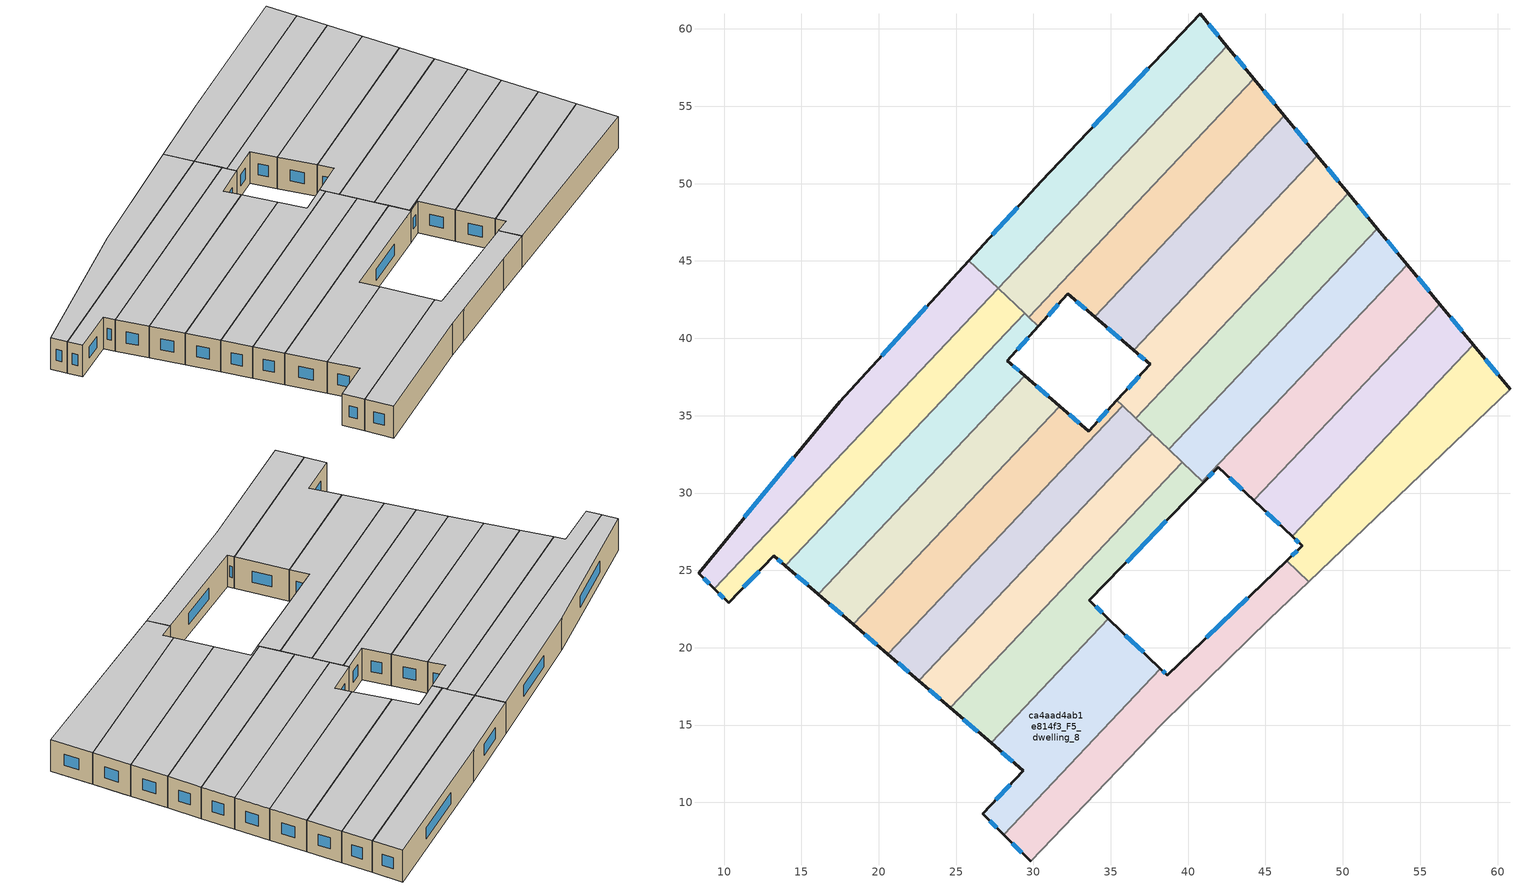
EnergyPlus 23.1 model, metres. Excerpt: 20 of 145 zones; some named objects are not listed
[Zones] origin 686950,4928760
ca4aad4ab1e814f3_F5_dwelling_0
 floor to ca4aad4ab1e814f3_F4_dwelling_0 (EU_floor_Construction): 27.72,43.24 9.36,23.83 8.35,24.82 17.49,35.91 25.83,45.03 z15
 wall outside (EU_wall_Construction): 25.83,45.03 17.49,35.91 8.35,24.82 9.36,23.83 z15:18
 wall to ca4aad4ab1e814f3_F5_dwelling_1 (EU_wall_Construction): 9.36,23.83 27.72,43.24 z15:18
 wall to ca4aad4ab1e814f3_F5_dwelling_10 (EU_wall_Construction): 27.71,43.25 25.83,45.03 z15:18
 wall to ca4aad4ab1e814f3_F5_dwelling_11 (EU_wall_Construction): 27.72,43.24 27.71,43.25 z15:18
 window (EU_Window_Construction): 8.68,24.49 9.03,24.15 / 14.51,32.3 11.32,28.42 / 23.12,42.06 20.2,38.87 z15.98:17.02
 ceiling to ca4aad4ab1e814f3_F6_dwelling_0 (EU_floor_Construction): 17.49,35.91 8.35,24.82 9.36,23.83 27.72,43.24 25.83,45.03 z18
ca4aad4ab1e814f3_F5_dwelling_1
 floor to ca4aad4ab1e814f3_F4_dwelling_1 (EU_floor_Construction): 29.42,41.63 13.97,25.29 13.22,25.93 10.3,22.92 9.36,23.83 27.72,43.24 z15
 wall outside (EU_wall_Construction): 9.36,23.83 10.3,22.92 13.22,25.93 13.97,25.29 z15:18
 wall to ca4aad4ab1e814f3_F5_dwelling_2 (EU_wall_Construction): 13.97,25.29 29.42,41.63 z15:18
 wall to ca4aad4ab1e814f3_F5_dwelling_11 (EU_wall_Construction): 29.42,41.63 27.72,43.24 z15:18
 window (EU_Window_Construction): 13.46,25.73 13.72,25.5 / 11.25,23.9 12.27,24.95 / 9.67,23.53 9.99,23.21 z15.98:17.02
 ceiling to ca4aad4ab1e814f3_F6_dwelling_1 (EU_floor_Construction): 13.97,25.29 29.42,41.63 27.72,43.24 9.36,23.83 10.3,22.92 13.22,25.93 z18
ca4aad4ab1e814f3_F5_dwelling_10
 floor to ca4aad4ab1e814f3_F4_dwelling_10 (EU_floor_Construction): 40.77,60.99 42.34,59.08 27.53,43.42 25.83,45.03 30.51,50.14 z15
 floor to ca4aad4ab1e814f3_F4_dwelling_11 (EU_floor_Construction): 42.34,59.08 42.5,58.89 27.71,43.25 27.53,43.42 z15
 wall outside (EU_wall_Construction): 42.5,58.89 40.77,60.99 30.51,50.14 25.83,45.03 z15:18
 wall to ca4aad4ab1e814f3_F5_dwelling_11 (EU_wall_Construction): 27.71,43.25 42.5,58.89 z15:18
 window (EU_Window_Construction): 28.99,48.48 27.35,46.69 / 37.43,57.47 33.84,53.67 / 41.94,59.57 41.33,60.31 z15.98:17.02
 ceiling to ca4aad4ab1e814f3_F6_dwelling_10 (EU_floor_Construction): 30.51,50.14 25.83,45.03 27.71,43.25 42.5,58.89 40.77,60.99 z18
ca4aad4ab1e814f3_F5_dwelling_11
 floor adiabatic (EU_floor_Construction): 42.5,58.89 43.93,57.16 29.33,41.72 27.71,43.25 z15
 floor to ca4aad4ab1e814f3_F4_dwelling_12 (EU_floor_Construction): 43.93,57.16 44.25,56.77 29.7,41.38 29.33,41.72 z15
 wall outside (EU_wall_Construction): 44.25,56.77 42.5,58.89 z15:18
 wall to ca4aad4ab1e814f3_F5_dwelling_12 (EU_wall_Construction): 29.69,41.38 44.25,56.77 z15:18
 wall to ca4aad4ab1e814f3_F5_dwelling_2 (EU_wall_Construction): 29.42,41.64 29.69,41.38 z15:18
 window (EU_Window_Construction): 43.68,57.46 43.07,58.2 z15.98:17.02
 ceiling to ca4aad4ab1e814f3_F6_dwelling_11 (EU_floor_Construction): 29.69,41.38 44.25,56.77 42.5,58.89 27.71,43.25 z18
ca4aad4ab1e814f3_F5_dwelling_12
 floor to ca4aad4ab1e814f3_F4_dwelling_12 (EU_floor_Construction): 44.25,56.77 45.66,55.06 33.28,41.97 32.22,42.87 30.33,40.78 29.7,41.38 z15
 floor adiabatic (EU_floor_Construction): 45.66,55.06 46.23,54.37 33.95,41.39 33.28,41.97 z15
 wall outside (EU_wall_Construction): 30.33,40.78 32.22,42.87 33.95,41.39 / 46.23,54.37 44.25,56.77 z15:18
 wall to ca4aad4ab1e814f3_F5_dwelling_13 (EU_wall_Construction): 33.95,41.39 46.23,54.37 z15:18
 wall to ca4aad4ab1e814f3_F5_dwelling_2 (EU_wall_Construction): 29.69,41.38 30.33,40.78 z15:18
 window (EU_Window_Construction): 30.94,41.46 31.6,42.19 / 45.59,55.15 44.89,55.99 / 32.78,42.39 33.39,41.87 z15.98:17.02
 ceiling to ca4aad4ab1e814f3_F6_dwelling_12 (EU_floor_Construction): 33.95,41.39 46.23,54.37 44.25,56.77 29.69,41.38 30.33,40.78 32.22,42.87 z18
ca4aad4ab1e814f3_F5_dwelling_13
 floor to ca4aad4ab1e814f3_F4_dwelling_14 (EU_floor_Construction): 47.57,52.74 48.35,51.8 36.47,39.23 35.55,40.03 z15
 floor adiabatic (EU_floor_Construction): 46.23,54.37 47.57,52.74 35.55,40.03 33.95,41.39 z15
 wall outside (EU_wall_Construction): 48.35,51.8 46.23,54.37 / 33.95,41.39 36.47,39.23 z15:18
 wall to ca4aad4ab1e814f3_F5_dwelling_14 (EU_wall_Construction): 36.47,39.23 48.35,51.8 z15:18
 window (EU_Window_Construction): 47.66,52.64 46.92,53.54 / 34.77,40.69 35.65,39.94 z15.98:17.02
 ceiling to ca4aad4ab1e814f3_F6_dwelling_13 (EU_floor_Construction): 36.47,39.23 48.35,51.8 46.23,54.37 33.95,41.39 z18
ca4aad4ab1e814f3_F5_dwelling_14
 floor to ca4aad4ab1e814f3_F4_dwelling_14 (EU_floor_Construction): 48.35,51.8 49.5,50.41 35.64,35.75 35.4,35.99 37.54,38.32 36.47,39.23 z15
 floor to ca4aad4ab1e814f3_F4_dwelling_15 (EU_floor_Construction): 49.5,50.41 50.35,49.38 36.6,34.85 35.64,35.75 z15
 wall outside (EU_wall_Construction): 36.47,39.23 37.54,38.32 35.4,35.99 / 50.35,49.38 48.35,51.8 z15:18
 wall to ca4aad4ab1e814f3_F5_dwelling_15 (EU_wall_Construction): 36.6,34.85 50.35,49.38 z15:18
 wall to ca4aad4ab1e814f3_F5_dwelling_5 (EU_wall_Construction): 35.77,35.63 36.6,34.85 z15:18
 wall to ca4aad4ab1e814f3_F5_dwelling_4 (EU_wall_Construction): 35.4,35.99 35.77,35.63 z15:18
 window (EU_Window_Construction): 36.84,37.56 36.09,36.75 / 36.82,38.94 37.19,38.62 / 49.7,50.17 49,51.01 z15.98:17.02
 ceiling to ca4aad4ab1e814f3_F6_dwelling_14 (EU_floor_Construction): 37.54,38.32 35.4,35.99 36.6,34.85 50.35,49.38 48.35,51.8 36.47,39.23 z18
ca4aad4ab1e814f3_F5_dwelling_15
 floor adiabatic (EU_floor_Construction): 50.35,49.38 52.23,47.1 38.74,32.83 36.6,34.85 z15
 wall outside (EU_wall_Construction): 52.23,47.1 50.35,49.38 z15:18
 wall to ca4aad4ab1e814f3_F5_dwelling_16 (EU_wall_Construction): 38.74,32.83 52.23,47.1 z15:18
 wall to ca4aad4ab1e814f3_F5_dwelling_6 (EU_wall_Construction): 37.69,33.82 38.74,32.83 z15:18
 wall to ca4aad4ab1e814f3_F5_dwelling_5 (EU_wall_Construction): 36.6,34.85 37.69,33.82 z15:18
 window (EU_Window_Construction): 51.62,47.84 50.96,48.64 z15.98:17.02
 ceiling to ca4aad4ab1e814f3_F6_dwelling_15 (EU_floor_Construction): 38.74,32.83 52.23,47.1 50.35,49.38 36.6,34.85 z18
ca4aad4ab1e814f3_F5_dwelling_16
 floor to ca4aad4ab1e814f3_F4_dwelling_16 (EU_floor_Construction): 52.23,47.1 52.92,46.26 39.52,32.08 38.74,32.83 z15
 floor to ca4aad4ab1e814f3_F4_dwelling_17 (EU_floor_Construction): 52.92,46.26 54.15,44.77 40.91,30.77 39.52,32.08 z15
 wall outside (EU_wall_Construction): 54.15,44.77 52.23,47.1 z15:18
 wall to ca4aad4ab1e814f3_F5_dwelling_17 (EU_wall_Construction): 40.91,30.77 54.15,44.77 z15:18
 wall to ca4aad4ab1e814f3_F5_dwelling_7 (EU_wall_Construction): 39.62,31.99 40.91,30.77 z15:18
 wall to ca4aad4ab1e814f3_F5_dwelling_6 (EU_wall_Construction): 38.74,32.83 39.62,31.99 z15:18
 window (EU_Window_Construction): 53.53,45.53 52.86,46.34 z15.98:17.02
 ceiling to ca4aad4ab1e814f3_F6_dwelling_16 (EU_floor_Construction): 40.91,30.77 54.15,44.77 52.23,47.1 38.74,32.83 z18
ca4aad4ab1e814f3_F5_dwelling_17
 floor to ca4aad4ab1e814f3_F4_dwelling_17 (EU_floor_Construction): 54.15,44.77 54.72,44.08 42.49,31.16 41.95,31.67 41,30.69 40.91,30.77 z15
 floor to ca4aad4ab1e814f3_F4_dwelling_18 (EU_floor_Construction): 54.72,44.08 56.26,42.22 44.25,29.52 42.49,31.16 z15
 wall outside (EU_wall_Construction): 41,30.69 41.95,31.67 44.25,29.52 / 56.26,42.22 54.15,44.77 z15:18
 wall to ca4aad4ab1e814f3_F5_dwelling_18 (EU_wall_Construction): 44.25,29.52 56.26,42.22 z15:18
 wall to ca4aad4ab1e814f3_F5_dwelling_7 (EU_wall_Construction): 40.91,30.77 41,30.69 z15:18
 window (EU_Window_Construction): 41.3,31.01 41.64,31.35 / 55.57,43.05 54.84,43.94 / 42.7,30.97 43.5,30.22 z15.98:17.02
 ceiling to ca4aad4ab1e814f3_F6_dwelling_17 (EU_floor_Construction): 44.25,29.52 56.26,42.22 54.15,44.77 40.91,30.77 41,30.69 41.95,31.67 z18
ca4aad4ab1e814f3_F5_dwelling_18
 floor to ca4aad4ab1e814f3_F4_dwelling_18 (EU_floor_Construction): 56.26,42.22 56.65,41.75 44.69,29.1 44.25,29.52 z15
 floor to ca4aad4ab1e814f3_F4_dwelling_19 (EU_floor_Construction): 56.65,41.75 58.42,39.59 46.72,27.21 44.69,29.1 z15
 wall outside (EU_wall_Construction): 58.42,39.59 56.26,42.22 / 44.25,29.52 46.71,27.21 z15:18
 wall to ca4aad4ab1e814f3_F5_dwelling_19 (EU_wall_Construction): 46.71,27.21 58.42,39.59 z15:18
 window (EU_Window_Construction): 57.72,40.45 56.96,41.36 / 45.05,28.77 45.91,27.96 z15.98:17.02
 ceiling to ca4aad4ab1e814f3_F6_dwelling_18 (EU_floor_Construction): 46.71,27.21 58.42,39.59 56.26,42.22 44.25,29.52 z18
ca4aad4ab1e814f3_F5_dwelling_19
 floor to ca4aad4ab1e814f3_F4_dwelling_19 (EU_floor_Construction): 58.42,39.59 58.62,39.35 46.94,27 46.72,27.21 z15
 floor to ca4aad4ab1e814f3_F4_dwelling_20 (EU_floor_Construction): 58.62,39.35 60.81,36.7 47.79,24.27 46.36,25.62 47.38,26.59 46.94,27 z15
 wall outside (EU_wall_Construction): 46.71,27.21 47.38,26.59 46.36,25.62 / 60.81,36.7 58.42,39.59 z15:18
 wall adiabatic (EU_wall_Construction): 47.79,24.27 60.81,36.7 z15:18
 wall to ca4aad4ab1e814f3_F5_dwelling_9 (EU_wall_Construction): 46.36,25.62 47.79,24.27 z15:18
 window (EU_Window_Construction): 47.05,26.28 46.69,25.94 / 46.93,27.01 47.16,26.79 / 60.03,37.64 59.2,38.65 z15.98:17.02
 ceiling to ca4aad4ab1e814f3_F6_dwelling_19 (EU_floor_Construction): 60.81,36.7 58.42,39.59 46.71,27.21 47.38,26.59 46.36,25.62 47.79,24.27 z18
ca4aad4ab1e814f3_F5_dwelling_2
 floor to ca4aad4ab1e814f3_F4_dwelling_2 (EU_floor_Construction): 30.33,40.78 28.31,38.54 29.43,37.57 16.09,23.46 13.97,25.29 29.42,41.63 z15
 wall outside (EU_wall_Construction): 29.43,37.57 28.31,38.54 30.33,40.78 / 13.97,25.29 16.09,23.46 z15:18
 wall to ca4aad4ab1e814f3_F5_dwelling_3 (EU_wall_Construction): 16.09,23.46 29.43,37.57 z15:18
 window (EU_Window_Construction): 28.96,39.27 29.67,40.05 / 29.07,37.89 28.67,38.23 / 14.66,24.7 15.4,24.06 z15.98:17.02
 ceiling to ca4aad4ab1e814f3_F6_dwelling_2 (EU_floor_Construction): 29.43,37.57 28.31,38.54 30.33,40.78 29.42,41.63 13.97,25.29 16.09,23.46 z18
ca4aad4ab1e814f3_F5_dwelling_3
 floor to ca4aad4ab1e814f3_F4_dwelling_3 (EU_floor_Construction): 31.71,35.61 18.37,21.5 16.09,23.46 29.43,37.57 z15
 wall outside (EU_wall_Construction): 16.09,23.46 18.37,21.5 / 31.71,35.61 29.43,37.57 z15:18
 wall to ca4aad4ab1e814f3_F5_dwelling_4 (EU_wall_Construction): 18.37,21.5 31.71,35.61 z15:18
 window (EU_Window_Construction): 16.83,22.82 17.63,22.14 / 30.97,36.25 30.17,36.93 z15.98:17.02
 ceiling to ca4aad4ab1e814f3_F6_dwelling_3 (EU_floor_Construction): 18.37,21.5 31.71,35.61 29.43,37.57 16.09,23.46 z18
ca4aad4ab1e814f3_F5_dwelling_4
 floor to ca4aad4ab1e814f3_F4_dwelling_4 (EU_floor_Construction): 35.77,35.63 20.59,19.58 18.37,21.5 31.71,35.61 33.58,34 35.4,35.99 z15
 wall outside (EU_wall_Construction): 35.4,35.99 33.58,34 31.71,35.61 / 18.37,21.5 20.59,19.58 z15:18
 wall to ca4aad4ab1e814f3_F5_dwelling_5 (EU_wall_Construction): 20.59,19.58 35.77,35.63 z15:18
 window (EU_Window_Construction): 34.81,35.34 34.17,34.64 / 19.09,20.88 19.87,20.21 / 32.97,34.52 32.32,35.08 z15.98:17.02
 ceiling to ca4aad4ab1e814f3_F6_dwelling_4 (EU_floor_Construction): 33.58,34 31.71,35.61 18.37,21.5 20.59,19.58 35.77,35.63 35.4,35.99 z18
ca4aad4ab1e814f3_F5_dwelling_5
 floor to ca4aad4ab1e814f3_F4_dwelling_5 (EU_floor_Construction): 37.69,33.82 22.6,17.86 20.59,19.58 35.77,35.63 z15
 wall outside (EU_wall_Construction): 20.59,19.58 22.6,17.86 z15:18
 wall to ca4aad4ab1e814f3_F5_dwelling_6 (EU_wall_Construction): 22.6,17.86 37.69,33.82 z15:18
 window (EU_Window_Construction): 21.24,19.02 21.95,18.42 z15.98:17.02
 ceiling to ca4aad4ab1e814f3_F6_dwelling_5 (EU_floor_Construction): 22.6,17.86 37.69,33.82 35.77,35.63 20.59,19.58 z18
ca4aad4ab1e814f3_F5_dwelling_6
 floor to ca4aad4ab1e814f3_F4_dwelling_6 (EU_floor_Construction): 39.62,31.99 24.62,16.12 22.6,17.86 37.69,33.82 z15
 wall outside (EU_wall_Construction): 22.6,17.86 24.62,16.12 z15:18
 wall to ca4aad4ab1e814f3_F5_dwelling_7 (EU_wall_Construction): 24.62,16.12 39.62,31.99 z15:18
 window (EU_Window_Construction): 23.25,17.29 23.96,16.68 z15.98:17.02
 ceiling to ca4aad4ab1e814f3_F6_dwelling_6 (EU_floor_Construction): 24.62,16.12 39.62,31.99 37.69,33.82 22.6,17.86 z18
ca4aad4ab1e814f3_F5_dwelling_7
 floor to ca4aad4ab1e814f3_F4_dwelling_7 (EU_floor_Construction): 41,30.69 33.62,23.05 34.85,21.87 27.26,13.84 24.62,16.12 39.62,31.99 z15
 wall outside (EU_wall_Construction): 34.85,21.87 33.62,23.05 41,30.69 / 24.62,16.12 27.26,13.84 z15:18
 wall to ca4aad4ab1e814f3_F5_dwelling_8 (EU_wall_Construction): 27.26,13.84 34.85,21.87 z15:18
 window (EU_Window_Construction): 36.02,25.54 38.6,28.21 / 34.45,22.26 34.02,22.67 / 25.48,15.38 26.4,14.58 z15.98:17.02
 ceiling to ca4aad4ab1e814f3_F6_dwelling_7 (EU_floor_Construction): 34.85,21.87 33.62,23.05 41,30.69 39.62,31.99 24.62,16.12 27.26,13.84 z18
ca4aad4ab1e814f3_F5_dwelling_8
 floor to ca4aad4ab1e814f3_F4_dwelling_8 (EU_floor_Construction): 38.21,18.64 28.07,7.92 26.73,9.26 29.35,12.04 27.26,13.84 34.85,21.87 z15
 wall outside (EU_wall_Construction): 27.26,13.84 29.35,12.04 26.73,9.26 28.07,7.92 / 38.21,18.64 34.85,21.87 z15:18
 wall to ca4aad4ab1e814f3_F5_dwelling_9 (EU_wall_Construction): 28.07,7.92 38.21,18.64 z15:18
 window (EU_Window_Construction): 27.16,8.83 27.64,8.36 / 28.49,11.14 27.58,10.17 / 27.94,13.26 28.67,12.63 / 37.12,19.69 35.94,20.82 z15.98:17.02
 ceiling to ca4aad4ab1e814f3_F6_dwelling_8 (EU_floor_Construction): 29.35,12.04 26.73,9.26 28.07,7.92 38.21,18.64 34.85,21.87 27.26,13.84 z18
ca4aad4ab1e814f3_F5_dwelling_9
 floor to ca4aad4ab1e814f3_F4_dwelling_9 (EU_floor_Construction): 47.79,24.27 45.25,21.83 39.86,16.58 38.27,15.04 29.83,6.18 28.07,7.92 38.21,18.64 38.65,18.22 46.36,25.62 z15
 wall outside (EU_wall_Construction): 28.07,7.92 29.83,6.18 / 46.36,25.62 38.65,18.22 38.21,18.64 z15:18
 wall adiabatic (EU_wall_Construction): 29.83,6.18 38.27,15.04 39.86,16.58 45.25,21.83 47.79,24.27 z15:18
 window (EU_Window_Construction): 28.64,7.36 29.26,6.75 / 38.5,18.36 38.35,18.51 / 43.85,23.21 41.15,20.63 z15.98:17.02
 ceiling to ca4aad4ab1e814f3_F6_dwelling_9 (EU_floor_Construction): 38.27,15.04 39.86,16.58 45.25,21.83 47.79,24.27 46.36,25.62 38.65,18.22 38.21,18.64 28.07,7.92 29.83,6.18 z18
[Building]
EU S2 Campaign: North Axis=0; Terrain=City; Solar Distribution=FullExterior
[Site:Location]
Bologna: Latitude=44.5; Longitude=11.25; Time Zone=1; Elevation=37
[SizingPeriod:WeatherFileDays]
AnnualSizingPeriod: Begin Month=1; Begin Day of Month=1; End Month=12; End Day of Month=31; Day of Week for Start Day=Monday; Use Weather File Daylight Saving Period=No; Use Weather File Rain and Snow Indicators=No
[MATERIAL]
EU_InternalMass_Material: Roughness=MediumRough; Thickness=0.1; Conductivity=1; Density=1800; Specific Heat=900; Thermal Absorptance=0.9; Solar Absorptance=0.7; Visible Absorptance=0.7
[MATERIAL:NOMASS] Roughness=MediumRough; Thermal Absorptance=0.9; Solar Absorptance=0.7; Visible Absorptance=0.7
Name | Thermal Resistance
EU_wall_NoMass | 0.905828
EU_floor_NoMass | 0.67114
[WINDOWMATERIAL:SIMPLEGLAZINGSYSTEM]
EU_Window_SimpleGlazing: UFactor=4.52486; Solar Heat Gain Coefficient=0.85; Visible Transmittance=0.85
[CONSTRUCTION]
EU_wall_Construction: EU_wall_NoMass
EU_floor_Construction: EU_floor_NoMass
EU_Window_Construction: EU_Window_SimpleGlazing
EU_InternalMass_Construction: EU_InternalMass_Material
[ZONE] Type=1; Multiplier=1; Ceiling Height=autocalculate; Floor Area=autocalculate; Part of Total Floor Area=Yes
Name | Volume
ca4aad4ab1e814f3_F5_dwelling_0 | 174.764
ca4aad4ab1e814f3_F5_dwelling_1 | 174.803
ca4aad4ab1e814f3_F5_dwelling_10 | 174.849
ca4aad4ab1e814f3_F5_dwelling_11 | 174.763
ca4aad4ab1e814f3_F5_dwelling_12; ca4aad4ab1e814f3_F5_dwelling_15 | 174.78
ca4aad4ab1e814f3_F5_dwelling_13 | 174.826
ca4aad4ab1e814f3_F5_dwelling_14 | 174.85
ca4aad4ab1e814f3_F5_dwelling_16 | 174.829
ca4aad4ab1e814f3_F5_dwelling_17 | 174.79
ca4aad4ab1e814f3_F5_dwelling_18 | 174.794
ca4aad4ab1e814f3_F5_dwelling_19 | 174.799
ca4aad4ab1e814f3_F5_dwelling_2 | 174.825
ca4aad4ab1e814f3_F5_dwelling_3 | 174.791
ca4aad4ab1e814f3_F5_dwelling_4 | 174.836
ca4aad4ab1e814f3_F5_dwelling_5 | 174.785
ca4aad4ab1e814f3_F5_dwelling_6 | 174.8
ca4aad4ab1e814f3_F5_dwelling_7 | 174.81
ca4aad4ab1e814f3_F5_dwelling_8 | 174.828
ca4aad4ab1e814f3_F5_dwelling_9 | 174.798
[INTERNALMASS] Construction=EU_InternalMass_Construction
Name | Zone or ZoneList | Surface Area
ca4aad4ab1e814f3_F5_dwelling_0_EU_InternalMass | ca4aad4ab1e814f3_F5_dwelling_0 | 58.2549
ca4aad4ab1e814f3_F5_dwelling_1_EU_InternalMass | ca4aad4ab1e814f3_F5_dwelling_1 | 58.2682
ca4aad4ab1e814f3_F5_dwelling_2_EU_InternalMass | ca4aad4ab1e814f3_F5_dwelling_2 | 58.275
ca4aad4ab1e814f3_F5_dwelling_3_EU_InternalMass | ca4aad4ab1e814f3_F5_dwelling_3 | 58.2634
ca4aad4ab1e814f3_F5_dwelling_4_EU_InternalMass | ca4aad4ab1e814f3_F5_dwelling_4 | 58.2785
ca4aad4ab1e814f3_F5_dwelling_5_EU_InternalMass | ca4aad4ab1e814f3_F5_dwelling_5 | 58.2616
ca4aad4ab1e814f3_F5_dwelling_6_EU_InternalMass | ca4aad4ab1e814f3_F5_dwelling_6 | 58.2668
ca4aad4ab1e814f3_F5_dwelling_7_EU_InternalMass | ca4aad4ab1e814f3_F5_dwelling_7 | 58.2704
ca4aad4ab1e814f3_F5_dwelling_8_EU_InternalMass | ca4aad4ab1e814f3_F5_dwelling_8 | 58.276
ca4aad4ab1e814f3_F5_dwelling_9_EU_InternalMass | ca4aad4ab1e814f3_F5_dwelling_9 | 58.2659
ca4aad4ab1e814f3_F5_dwelling_10_EU_InternalMass | ca4aad4ab1e814f3_F5_dwelling_10 | 58.2832
ca4aad4ab1e814f3_F5_dwelling_11_EU_InternalMass | ca4aad4ab1e814f3_F5_dwelling_11 | 58.2543
ca4aad4ab1e814f3_F5_dwelling_12_EU_InternalMass | ca4aad4ab1e814f3_F5_dwelling_12 | 58.2601
ca4aad4ab1e814f3_F5_dwelling_13_EU_InternalMass | ca4aad4ab1e814f3_F5_dwelling_13 | 58.2754
ca4aad4ab1e814f3_F5_dwelling_14_EU_InternalMass | ca4aad4ab1e814f3_F5_dwelling_14 | 58.2832
ca4aad4ab1e814f3_F5_dwelling_15_EU_InternalMass | ca4aad4ab1e814f3_F5_dwelling_15 | 58.2603
ca4aad4ab1e814f3_F5_dwelling_16_EU_InternalMass | ca4aad4ab1e814f3_F5_dwelling_16 | 58.2764
ca4aad4ab1e814f3_F5_dwelling_17_EU_InternalMass | ca4aad4ab1e814f3_F5_dwelling_17 | 58.2631
ca4aad4ab1e814f3_F5_dwelling_18_EU_InternalMass | ca4aad4ab1e814f3_F5_dwelling_18 | 58.2648
ca4aad4ab1e814f3_F5_dwelling_19_EU_InternalMass | ca4aad4ab1e814f3_F5_dwelling_19 | 58.2663
[OTHEREQUIPMENT] Fuel Type=Electricity; Design Level Calculation Method=Watts/Area; Power per Zone Floor Area=1; Fraction Latent=0; Fraction Radiant=0; Fraction Lost=0; Carbon Dioxide Generation Rate=0; EndUse Subcategory=EU_Step8_InternalGains
Name | Zone or ZoneList or Space or SpaceList | Schedule
EU_Step8_InternalGain_ca4aad4ab1e814f3_F5_dwelling_0_f000 | ca4aad4ab1e814f3_F5_dwelling_0 | EU_Step8_GainSchedule_ca4aad4ab1e814f3_F5_dwelling_0_f000
EU_Step8_InternalGain_ca4aad4ab1e814f3_F5_dwelling_1_f000 | ca4aad4ab1e814f3_F5_dwelling_1 | EU_Step8_GainSchedule_ca4aad4ab1e814f3_F5_dwelling_1_f000
EU_Step8_InternalGain_ca4aad4ab1e814f3_F5_dwelling_2_f000 | ca4aad4ab1e814f3_F5_dwelling_2 | EU_Step8_GainSchedule_ca4aad4ab1e814f3_F5_dwelling_2_f000
EU_Step8_InternalGain_ca4aad4ab1e814f3_F5_dwelling_3_f000 | ca4aad4ab1e814f3_F5_dwelling_3 | EU_Step8_GainSchedule_ca4aad4ab1e814f3_F5_dwelling_3_f000
EU_Step8_InternalGain_ca4aad4ab1e814f3_F5_dwelling_4_f000 | ca4aad4ab1e814f3_F5_dwelling_4 | EU_Step8_GainSchedule_ca4aad4ab1e814f3_F5_dwelling_4_f000
EU_Step8_InternalGain_ca4aad4ab1e814f3_F5_dwelling_5_f000 | ca4aad4ab1e814f3_F5_dwelling_5 | EU_Step8_GainSchedule_ca4aad4ab1e814f3_F5_dwelling_5_f000
EU_Step8_InternalGain_ca4aad4ab1e814f3_F5_dwelling_6_f000 | ca4aad4ab1e814f3_F5_dwelling_6 | EU_Step8_GainSchedule_ca4aad4ab1e814f3_F5_dwelling_6_f000
EU_Step8_InternalGain_ca4aad4ab1e814f3_F5_dwelling_7_f000 | ca4aad4ab1e814f3_F5_dwelling_7 | EU_Step8_GainSchedule_ca4aad4ab1e814f3_F5_dwelling_7_f000
EU_Step8_InternalGain_ca4aad4ab1e814f3_F5_dwelling_8_f000 | ca4aad4ab1e814f3_F5_dwelling_8 | EU_Step8_GainSchedule_ca4aad4ab1e814f3_F5_dwelling_8_f000
EU_Step8_InternalGain_ca4aad4ab1e814f3_F5_dwelling_9_f000 | ca4aad4ab1e814f3_F5_dwelling_9 | EU_Step8_GainSchedule_ca4aad4ab1e814f3_F5_dwelling_9_f000
EU_Step8_InternalGain_ca4aad4ab1e814f3_F5_dwelling_10_f000 | ca4aad4ab1e814f3_F5_dwelling_10 | EU_Step8_GainSchedule_ca4aad4ab1e814f3_F5_dwelling_10_f000
EU_Step8_InternalGain_ca4aad4ab1e814f3_F5_dwelling_11_f000 | ca4aad4ab1e814f3_F5_dwelling_11 | EU_Step8_GainSchedule_ca4aad4ab1e814f3_F5_dwelling_11_f000
EU_Step8_InternalGain_ca4aad4ab1e814f3_F5_dwelling_12_f000 | ca4aad4ab1e814f3_F5_dwelling_12 | EU_Step8_GainSchedule_ca4aad4ab1e814f3_F5_dwelling_12_f000
EU_Step8_InternalGain_ca4aad4ab1e814f3_F5_dwelling_13_f000 | ca4aad4ab1e814f3_F5_dwelling_13 | EU_Step8_GainSchedule_ca4aad4ab1e814f3_F5_dwelling_13_f000
EU_Step8_InternalGain_ca4aad4ab1e814f3_F5_dwelling_14_f000 | ca4aad4ab1e814f3_F5_dwelling_14 | EU_Step8_GainSchedule_ca4aad4ab1e814f3_F5_dwelling_14_f000
EU_Step8_InternalGain_ca4aad4ab1e814f3_F5_dwelling_15_f000 | ca4aad4ab1e814f3_F5_dwelling_15 | EU_Step8_GainSchedule_ca4aad4ab1e814f3_F5_dwelling_15_f000
EU_Step8_InternalGain_ca4aad4ab1e814f3_F5_dwelling_16_f000 | ca4aad4ab1e814f3_F5_dwelling_16 | EU_Step8_GainSchedule_ca4aad4ab1e814f3_F5_dwelling_16_f000
EU_Step8_InternalGain_ca4aad4ab1e814f3_F5_dwelling_17_f000 | ca4aad4ab1e814f3_F5_dwelling_17 | EU_Step8_GainSchedule_ca4aad4ab1e814f3_F5_dwelling_17_f000
EU_Step8_InternalGain_ca4aad4ab1e814f3_F5_dwelling_18_f000 | ca4aad4ab1e814f3_F5_dwelling_18 | EU_Step8_GainSchedule_ca4aad4ab1e814f3_F5_dwelling_18_f000
EU_Step8_InternalGain_ca4aad4ab1e814f3_F5_dwelling_19_f000 | ca4aad4ab1e814f3_F5_dwelling_19 | EU_Step8_GainSchedule_ca4aad4ab1e814f3_F5_dwelling_19_f000
[ZONEVENTILATION:DESIGNFLOWRATE] Schedule=EU_AlwaysOn; Design Flow Rate Calculation Method=AirChanges/Hour; Air Changes per Hour=0.73129; Ventilation Type=Natural; Fan Pressure Rise=0; Fan Total Efficiency=1; Constant Term Coefficient=1; Temperature Term Coefficient=0; Velocity Term Coefficient=0; Velocity Squared Term Coefficient=0; Minimum Indoor Temperature=-100; Maximum Indoor Temperature=100; Delta Temperature=-100; Minimum Outdoor Temperature=-100; Maximum Outdoor Temperature=100; Maximum Wind Speed=40
Name | Zone or ZoneList or Space or SpaceList
EU_ConstantAir_ca4aad4ab1e814f3_F5_dwelling_0 | ca4aad4ab1e814f3_F5_dwelling_0
EU_ConstantAir_ca4aad4ab1e814f3_F5_dwelling_1 | ca4aad4ab1e814f3_F5_dwelling_1
EU_ConstantAir_ca4aad4ab1e814f3_F5_dwelling_2 | ca4aad4ab1e814f3_F5_dwelling_2
EU_ConstantAir_ca4aad4ab1e814f3_F5_dwelling_3 | ca4aad4ab1e814f3_F5_dwelling_3
EU_ConstantAir_ca4aad4ab1e814f3_F5_dwelling_4 | ca4aad4ab1e814f3_F5_dwelling_4
EU_ConstantAir_ca4aad4ab1e814f3_F5_dwelling_5 | ca4aad4ab1e814f3_F5_dwelling_5
EU_ConstantAir_ca4aad4ab1e814f3_F5_dwelling_6 | ca4aad4ab1e814f3_F5_dwelling_6
EU_ConstantAir_ca4aad4ab1e814f3_F5_dwelling_7 | ca4aad4ab1e814f3_F5_dwelling_7
EU_ConstantAir_ca4aad4ab1e814f3_F5_dwelling_8 | ca4aad4ab1e814f3_F5_dwelling_8
EU_ConstantAir_ca4aad4ab1e814f3_F5_dwelling_9 | ca4aad4ab1e814f3_F5_dwelling_9
EU_ConstantAir_ca4aad4ab1e814f3_F5_dwelling_10 | ca4aad4ab1e814f3_F5_dwelling_10
EU_ConstantAir_ca4aad4ab1e814f3_F5_dwelling_11 | ca4aad4ab1e814f3_F5_dwelling_11
EU_ConstantAir_ca4aad4ab1e814f3_F5_dwelling_12 | ca4aad4ab1e814f3_F5_dwelling_12
EU_ConstantAir_ca4aad4ab1e814f3_F5_dwelling_13 | ca4aad4ab1e814f3_F5_dwelling_13
EU_ConstantAir_ca4aad4ab1e814f3_F5_dwelling_14 | ca4aad4ab1e814f3_F5_dwelling_14
EU_ConstantAir_ca4aad4ab1e814f3_F5_dwelling_15 | ca4aad4ab1e814f3_F5_dwelling_15
EU_ConstantAir_ca4aad4ab1e814f3_F5_dwelling_16 | ca4aad4ab1e814f3_F5_dwelling_16
EU_ConstantAir_ca4aad4ab1e814f3_F5_dwelling_17 | ca4aad4ab1e814f3_F5_dwelling_17
EU_ConstantAir_ca4aad4ab1e814f3_F5_dwelling_18 | ca4aad4ab1e814f3_F5_dwelling_18
EU_ConstantAir_ca4aad4ab1e814f3_F5_dwelling_19 | ca4aad4ab1e814f3_F5_dwelling_19
[HVACTEMPLATE:ZONE:IDEALLOADSAIRSYSTEM] System Availability Schedule=EU_AlwaysOn; Maximum Heating Supply Air Temperature=50; Minimum Cooling Supply Air Temperature=13; Maximum Heating Supply Air Humidity Ratio=0.0156; Minimum Cooling Supply Air Humidity Ratio=0.0077; Heating Limit=NoLimit; Cooling Limit=NoLimit; Heating Availability Schedule=EU_AlwaysOn; Cooling Availability Schedule=EU_CoolingOff; Dehumidification Control Type=ConstantSensibleHeatRatio; Cooling Sensible Heat Ratio=0.7; Dehumidification Setpoint=60; Humidification Control Type=None; Humidification Setpoint=30; Outdoor Air Method=None; Outdoor Air Flow Rate per Person=0.00944; Outdoor Air Flow Rate per Zone Floor Area=0; Outdoor Air Flow Rate per Zone=0; Demand Controlled Ventilation Type=None; Outdoor Air Economizer Type=NoEconomizer; Heat Recovery Type=None; Sensible Heat Recovery Effectiveness=0.7; Latent Heat Recovery Effectiveness=0.65
Name | Template Thermostat
ca4aad4ab1e814f3_F5_dwelling_0 | EU_HeatOnly_ca4aad4ab1e814f3_F5_dwelling_0
ca4aad4ab1e814f3_F5_dwelling_1 | EU_HeatOnly_ca4aad4ab1e814f3_F5_dwelling_1
ca4aad4ab1e814f3_F5_dwelling_2 | EU_HeatOnly_ca4aad4ab1e814f3_F5_dwelling_2
ca4aad4ab1e814f3_F5_dwelling_3 | EU_HeatOnly_ca4aad4ab1e814f3_F5_dwelling_3
ca4aad4ab1e814f3_F5_dwelling_4 | EU_HeatOnly_ca4aad4ab1e814f3_F5_dwelling_4
ca4aad4ab1e814f3_F5_dwelling_5 | EU_HeatOnly_ca4aad4ab1e814f3_F5_dwelling_5
ca4aad4ab1e814f3_F5_dwelling_6 | EU_HeatOnly_ca4aad4ab1e814f3_F5_dwelling_6
ca4aad4ab1e814f3_F5_dwelling_7 | EU_HeatOnly_ca4aad4ab1e814f3_F5_dwelling_7
ca4aad4ab1e814f3_F5_dwelling_8 | EU_HeatOnly_ca4aad4ab1e814f3_F5_dwelling_8
ca4aad4ab1e814f3_F5_dwelling_9 | EU_HeatOnly_ca4aad4ab1e814f3_F5_dwelling_9
ca4aad4ab1e814f3_F5_dwelling_10 | EU_HeatOnly_ca4aad4ab1e814f3_F5_dwelling_10
ca4aad4ab1e814f3_F5_dwelling_11 | EU_HeatOnly_ca4aad4ab1e814f3_F5_dwelling_11
ca4aad4ab1e814f3_F5_dwelling_12 | EU_HeatOnly_ca4aad4ab1e814f3_F5_dwelling_12
ca4aad4ab1e814f3_F5_dwelling_13 | EU_HeatOnly_ca4aad4ab1e814f3_F5_dwelling_13
ca4aad4ab1e814f3_F5_dwelling_14 | EU_HeatOnly_ca4aad4ab1e814f3_F5_dwelling_14
ca4aad4ab1e814f3_F5_dwelling_15 | EU_HeatOnly_ca4aad4ab1e814f3_F5_dwelling_15
ca4aad4ab1e814f3_F5_dwelling_16 | EU_HeatOnly_ca4aad4ab1e814f3_F5_dwelling_16
ca4aad4ab1e814f3_F5_dwelling_17 | EU_HeatOnly_ca4aad4ab1e814f3_F5_dwelling_17
ca4aad4ab1e814f3_F5_dwelling_18 | EU_HeatOnly_ca4aad4ab1e814f3_F5_dwelling_18
ca4aad4ab1e814f3_F5_dwelling_19 | EU_HeatOnly_ca4aad4ab1e814f3_F5_dwelling_19
[SIZING:ZONE] Zone Cooling Design Supply Air Temperature Input Method=SupplyAirTemperature; Zone Cooling Design Supply Air Temperature=13; Zone Heating Design Supply Air Temperature Input Method=SupplyAirTemperature; Zone Heating Design Supply Air Temperature=50; Zone Cooling Design Supply Air Humidity Ratio=0.008; Zone Heating Design Supply Air Humidity Ratio=0.008; Cooling Design Air Flow Method=DesignDay; Cooling Design Air Flow Rate=0; Cooling Minimum Air Flow per Zone Floor Area=0.000762; Cooling Minimum Air Flow=0; Cooling Minimum Air Flow Fraction=0.2; Heating Design Air Flow Method=DesignDay; Heating Design Air Flow Rate=0; Heating Maximum Air Flow per Zone Floor Area=0.002032; Heating Maximum Air Flow=0.141576; Heating Maximum Air Flow Fraction=0.3; Account for Dedicated Outdoor Air System=No; Dedicated Outdoor Air System Control Strategy=NeutralSupplyAir; Dedicated Outdoor Air Low Setpoint Temperature for Design=autosize; Dedicated Outdoor Air High Setpoint Temperature for Design=autosize; Zone Load Sizing Method=Sensible Load Only No Latent Load; Zone Latent Cooling Design Supply Air Humidity Ratio Input Method=HumidityRatioDifference; Zone Cooling Design Supply Air Humidity Ratio Difference=0.005; Zone Latent Heating Design Supply Air Humidity Ratio Input Method=HumidityRatioDifference; Zone Humidification Design Supply Air Humidity Ratio Difference=0.005
ca4aad4ab1e814f3_F5_dwelling_0; ca4aad4ab1e814f3_F5_dwelling_1; ca4aad4ab1e814f3_F5_dwelling_2; ca4aad4ab1e814f3_F5_dwelling_3; ca4aad4ab1e814f3_F5_dwelling_4; ca4aad4ab1e814f3_F5_dwelling_5; ca4aad4ab1e814f3_F5_dwelling_6; ca4aad4ab1e814f3_F5_dwelling_7; ca4aad4ab1e814f3_F5_dwelling_8; ca4aad4ab1e814f3_F5_dwelling_9; ca4aad4ab1e814f3_F5_dwelling_10; ca4aad4ab1e814f3_F5_dwelling_11; ca4aad4ab1e814f3_F5_dwelling_12; ca4aad4ab1e814f3_F5_dwelling_13; ca4aad4ab1e814f3_F5_dwelling_14; ca4aad4ab1e814f3_F5_dwelling_15; ca4aad4ab1e814f3_F5_dwelling_16; ca4aad4ab1e814f3_F5_dwelling_17; ca4aad4ab1e814f3_F5_dwelling_18; ca4aad4ab1e814f3_F5_dwelling_19
[SCHEDULE:CONSTANT]
Name | Hourly Value
EU_AlwaysOn | 1
EU_CoolingOff | 0
[SCHEDULE:FILE] Column Number=1; Rows to Skip at Top=0; Number of Hours of Data=8760; Column Separator=Comma; Interpolate to Timestep=No; Minutes per Item=60; Adjust Schedule for Daylight Savings=Yes
Name | File
EU_Step8_GainSchedule_ca4aad4ab1e814f3_F5_dwelling_0_f000 | ../../schedules/ca4aad4ab1e814f3/ca4aad4ab1e814f3_F5_dwelling_0_f000_gain.csv
EU_Step8_GainSchedule_ca4aad4ab1e814f3_F5_dwelling_1_f000 | ../../schedules/ca4aad4ab1e814f3/ca4aad4ab1e814f3_F5_dwelling_1_f000_gain.csv
EU_Step8_GainSchedule_ca4aad4ab1e814f3_F5_dwelling_2_f000 | ../../schedules/ca4aad4ab1e814f3/ca4aad4ab1e814f3_F5_dwelling_2_f000_gain.csv
EU_Step8_GainSchedule_ca4aad4ab1e814f3_F5_dwelling_3_f000 | ../../schedules/ca4aad4ab1e814f3/ca4aad4ab1e814f3_F5_dwelling_3_f000_gain.csv
EU_Step8_GainSchedule_ca4aad4ab1e814f3_F5_dwelling_4_f000 | ../../schedules/ca4aad4ab1e814f3/ca4aad4ab1e814f3_F5_dwelling_4_f000_gain.csv
EU_Step8_GainSchedule_ca4aad4ab1e814f3_F5_dwelling_5_f000 | ../../schedules/ca4aad4ab1e814f3/ca4aad4ab1e814f3_F5_dwelling_5_f000_gain.csv
EU_Step8_GainSchedule_ca4aad4ab1e814f3_F5_dwelling_6_f000 | ../../schedules/ca4aad4ab1e814f3/ca4aad4ab1e814f3_F5_dwelling_6_f000_gain.csv
EU_Step8_GainSchedule_ca4aad4ab1e814f3_F5_dwelling_7_f000 | ../../schedules/ca4aad4ab1e814f3/ca4aad4ab1e814f3_F5_dwelling_7_f000_gain.csv
EU_Step8_GainSchedule_ca4aad4ab1e814f3_F5_dwelling_8_f000 | ../../schedules/ca4aad4ab1e814f3/ca4aad4ab1e814f3_F5_dwelling_8_f000_gain.csv
EU_Step8_GainSchedule_ca4aad4ab1e814f3_F5_dwelling_9_f000 | ../../schedules/ca4aad4ab1e814f3/ca4aad4ab1e814f3_F5_dwelling_9_f000_gain.csv
EU_Step8_GainSchedule_ca4aad4ab1e814f3_F5_dwelling_10_f000 | ../../schedules/ca4aad4ab1e814f3/ca4aad4ab1e814f3_F5_dwelling_10_f000_gain.csv
EU_Step8_GainSchedule_ca4aad4ab1e814f3_F5_dwelling_11_f000 | ../../schedules/ca4aad4ab1e814f3/ca4aad4ab1e814f3_F5_dwelling_11_f000_gain.csv
EU_Step8_GainSchedule_ca4aad4ab1e814f3_F5_dwelling_12_f000 | ../../schedules/ca4aad4ab1e814f3/ca4aad4ab1e814f3_F5_dwelling_12_f000_gain.csv
EU_Step8_GainSchedule_ca4aad4ab1e814f3_F5_dwelling_13_f000 | ../../schedules/ca4aad4ab1e814f3/ca4aad4ab1e814f3_F5_dwelling_13_f000_gain.csv
EU_Step8_GainSchedule_ca4aad4ab1e814f3_F5_dwelling_14_f000 | ../../schedules/ca4aad4ab1e814f3/ca4aad4ab1e814f3_F5_dwelling_14_f000_gain.csv
EU_Step8_GainSchedule_ca4aad4ab1e814f3_F5_dwelling_15_f000 | ../../schedules/ca4aad4ab1e814f3/ca4aad4ab1e814f3_F5_dwelling_15_f000_gain.csv
EU_Step8_GainSchedule_ca4aad4ab1e814f3_F5_dwelling_16_f000 | ../../schedules/ca4aad4ab1e814f3/ca4aad4ab1e814f3_F5_dwelling_16_f000_gain.csv
EU_Step8_GainSchedule_ca4aad4ab1e814f3_F5_dwelling_17_f000 | ../../schedules/ca4aad4ab1e814f3/ca4aad4ab1e814f3_F5_dwelling_17_f000_gain.csv
EU_Step8_GainSchedule_ca4aad4ab1e814f3_F5_dwelling_18_f000 | ../../schedules/ca4aad4ab1e814f3/ca4aad4ab1e814f3_F5_dwelling_18_f000_gain.csv
EU_Step8_GainSchedule_ca4aad4ab1e814f3_F5_dwelling_19_f000 | ../../schedules/ca4aad4ab1e814f3/ca4aad4ab1e814f3_F5_dwelling_19_f000_gain.csv
